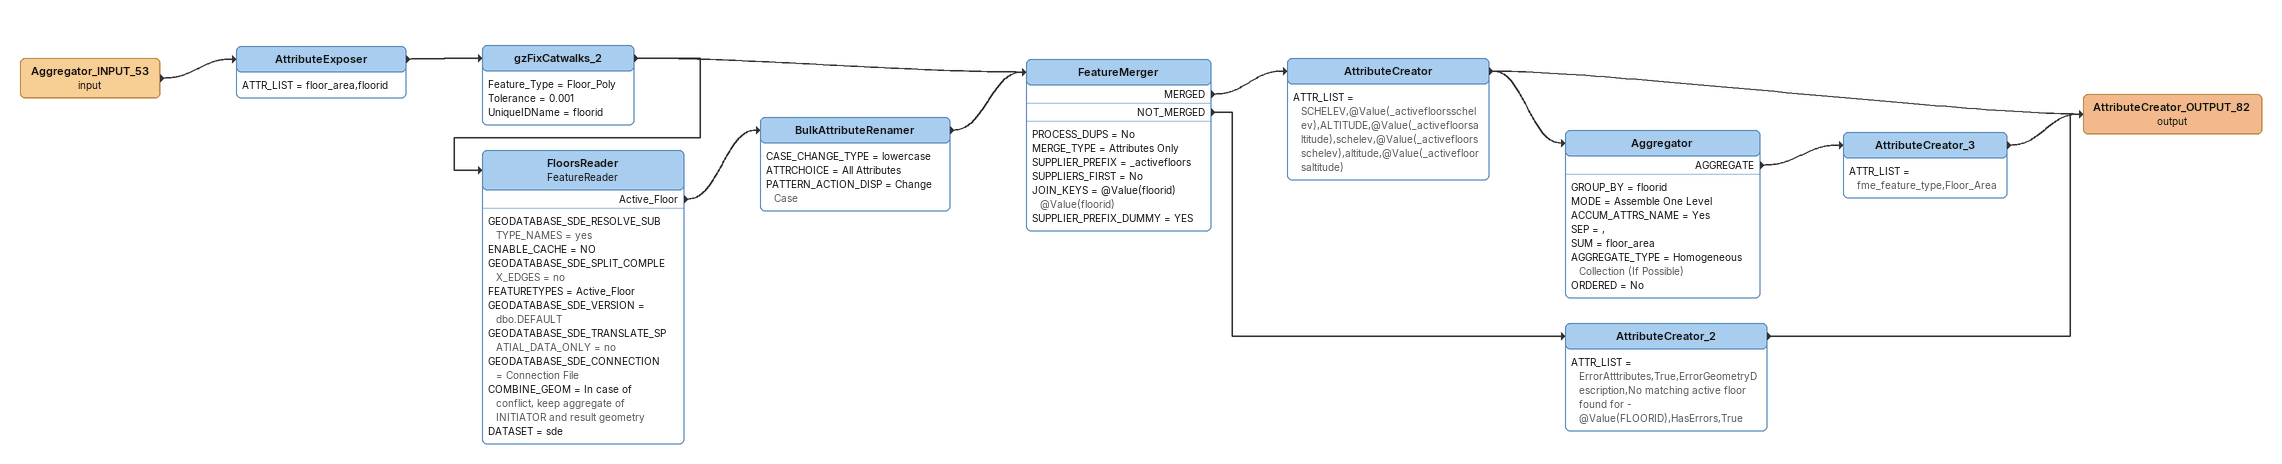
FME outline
Aggregator_INPUT_53 (input)
    -> AttributeExposer
AttributeExposer
    ATTR_LIST = floor_area,floorid
    -> gzFixCatwalks_2
gzFixCatwalks_2
    Feature_Type = Floor_Poly
    Tolerance = 0.001
    UniqueIDName = floorid
    -> FloorsReader
    -> FeatureMerger
FloorsReader: FeatureReader
    GEODATABASE_SDE_RESOLVE_SUBTYPE_NAMES = yes
    ENABLE_CACHE = NO
    GEODATABASE_SDE_SPLIT_COMPLEX_EDGES = no
    FEATURETYPES = Active_Floor
    GEODATABASE_SDE_VERSION = dbo.DEFAULT
    GEODATABASE_SDE_TRANSLATE_SPATIAL_DATA_ONLY = no
    GEODATABASE_SDE_CONNECTION = Connection File
    COMBINE_GEOM = In case of conflict, keep aggregate of INITIATOR and result geometry
    DATASET = sde
    Active_Floor -> BulkAttributeRenamer
BulkAttributeRenamer
    CASE_CHANGE_TYPE = lowercase
    ATTRCHOICE = All Attributes
    PATTERN_ACTION_DISP = Change Case
    -> FeatureMerger
FeatureMerger
    PROCESS_DUPS = No
    MERGE_TYPE = Attributes Only
    SUPPLIER_PREFIX = _activefloors
    SUPPLIERS_FIRST = No
    JOIN_KEYS = @Value(floorid) @Value(floorid)
    SUPPLIER_PREFIX_DUMMY = YES
    MERGED -> AttributeCreator
    NOT_MERGED -> AttributeCreator_2
AttributeCreator
    ATTR_LIST = SCHELEV,@Value(_activefloorsschelev),ALTITUDE,@Value(_activefloorsaltitude),schelev,@Value(_activefloorsschelev),altitude,@Value(_activefloorsaltitude)
    -> AttributeCreator_OUTPUT_82 (output)
    -> Aggregator
Aggregator
    GROUP_BY = floorid
    MODE = Assemble One Level
    ACCUM_ATTRS_NAME = Yes
    SEP = ,
    SUM = floor_area
    AGGREGATE_TYPE = Homogeneous Collection (If Possible)
    ORDERED = No
    AGGREGATE -> AttributeCreator_3
AttributeCreator_3
    ATTR_LIST = fme_feature_type,Floor_Area
    -> AttributeCreator_OUTPUT_82 (output)
AttributeCreator_2
    ATTR_LIST = ErrorAtttributes,True,ErrorGeometryDescription,No matching active floor found for - @Value(FLOORID),HasErrors,True
    -> AttributeCreator_OUTPUT_82 (output)
AttributeCreator_OUTPUT_82 (output)
